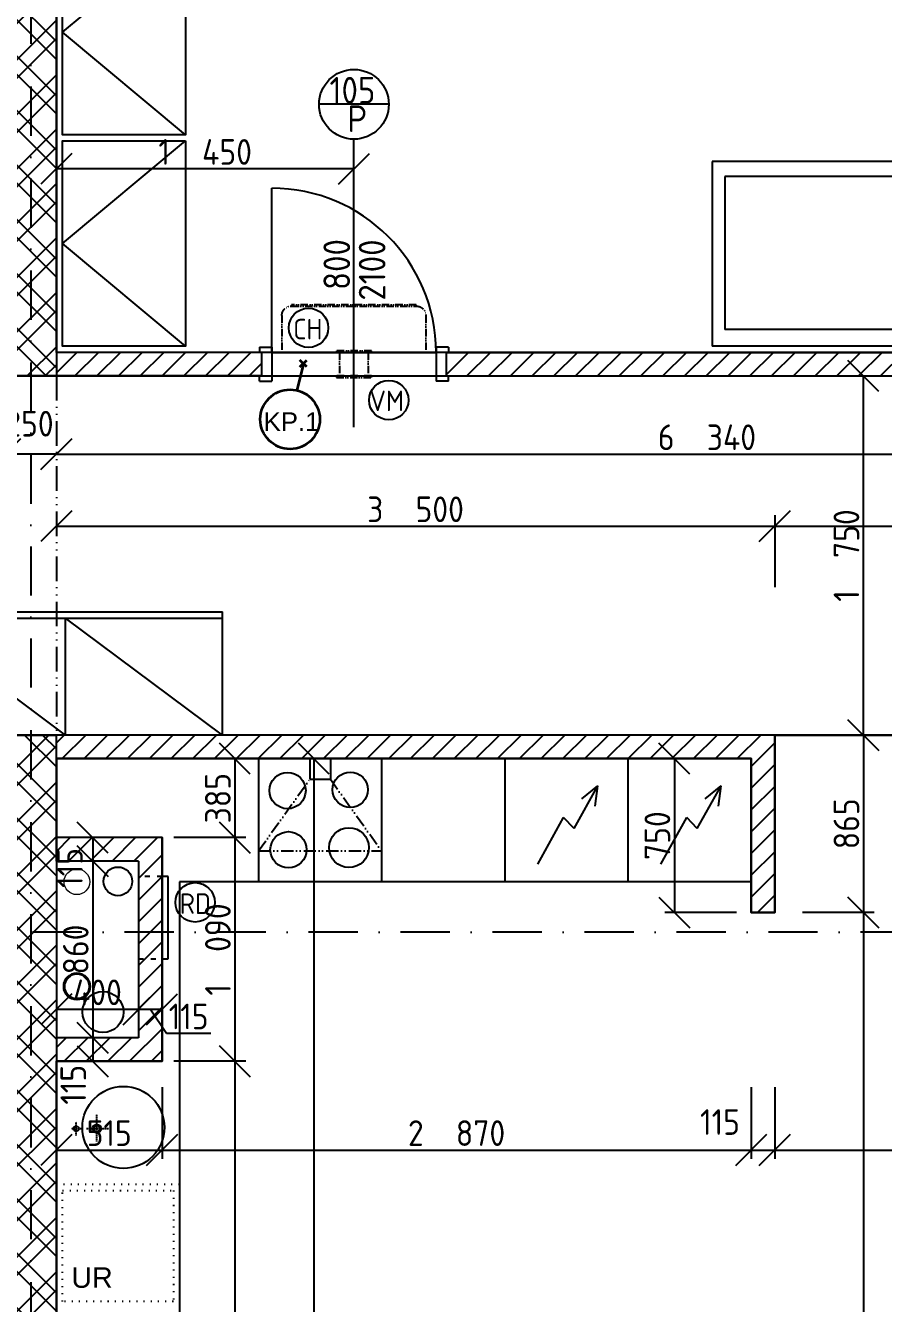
# Model space of a CAD drawing. Extents: x 4511820 to 5180432, y -1526536 to -944957.
# Drawn here: x 5007551 to 5011731, y -1077388 to -1071161 of the extents above; entities that cross this region are included whole.
import ezdxf

# ---------------------------------------------------------------- set-up
doc = ezdxf.new("R2010")
doc.units = 0
doc.header["$MEASUREMENT"] = 0
for name, pattern in [('ACAD_ISO03W100', [30, 12, -18]), ('ACAD_ISO07W100', [3.5, 0.5, -3]), ('ACAD_ISO12W100', [22, 12, -3, 0.5, -3, 0.5, -3]), ('BODKOCIARKOVANA_3', [5.6, 3, -1.3, 0, -1.3]), ('DASHED', [0.75, 0.5, -0.25])]:
    doc.linetypes.add(name, pattern=pattern)
doc.layers.get('0').update_dxf_attribs({"linetype": 'CONTINUOUS'})
doc.layers.get('Defpoints').update_dxf_attribs({"color": 61, "linetype": 'CONTINUOUS'})
for name, color, linetype in [('DVERE', 45, 'CONTINUOUS'), ('KÓTY', 4, 'CONTINUOUS'), ('MÚRY', 1, 'CONTINUOUS'), ('osi', 253, 'CONTINUOUS'), ('Plochy', 41, 'CONTINUOUS'), ('TENKÁ', 7, 'CONTINUOUS'), ('tzb', 153, 'CONTINUOUS'), ('ZARIADENIE', 47, 'CONTINUOUS'), ('ZARIADENIE1', 145, 'CONTINUOUS'), ('ZZ-chladenie', 133, 'CONTINUOUS'), ('zz-vetr', 52, 'CONTINUOUS'), ('ŠRAFY', 82, 'CONTINUOUS')]:
    doc.layers.add(name, color=color, linetype=linetype)
for name, color, linetype, lineweight in [('preklady', 74, 'CONTINUOUS', 35), ('zz-kanal-daždová', 136, 'CONTINUOUS', 40), ('zz-kanal-splaskova', 37, 'CONTINUOUS', 18)]:
    doc.layers.add(name, color=color, linetype=linetype, lineweight=lineweight)
doc.styles.add('ARIAL', font='arial.ttf')
doc.styles.add('STYLE1', font='isocp.shx')
doc.dimstyles.new('STANDARD-50', dxfattribs={"dimtxt": 125, "dimasz": 150, "dimexe": 10, "dimexo": 200, "dimgap": 20, "dimtad": 1, "dimdsep": 46, "dimlunit": 6, "dimtxsty": 'STYLE1', "dimblk1": 'OBLIQUE', "dimblk2": 'OBLIQUE', "dimsah": 1, "dimcen": 2.5, "dimse1": 1, "dimse2": 1, "dimadec": 0, "dimazin": 0, "dimtfac": 1, "dimtmove": 1, "dimatfit": 3, "dimldrblk": 'OBLIQUE', "dimfxl": 1, "dimtolj": 1, "dimtzin": 0, "dimarcsym": 0})
pattern_1 = [(45, (462343.18, 70767), (-132.5825215, 132.5825215), []), (45, (462431.57, 70767), (-132.5825215, 132.5825215), [])]
pattern_2 = [(45, (515270.5, 400718.02), (-53.0330086, 53.0330086), [])]
pattern_3 = [(135, (515810.9, 44482.1), (-132.5825215, -132.5825215), []), (135, (515810.9, 44570.48), (-132.5825215, -132.5825215), [])]

# ---------------------------------------------------------------- blocks, each defined once
blk = doc.blocks.new('SKRINA')
at = {"layer": 'ZARIADENIE'}
for p, q in [((4449069, -1324645.2), (4448469, -1324145.2)), ((4448469, -1325145.2), (4449069, -1324645.2))]:
    blk.add_line(p, q, dxfattribs=at)
blk.add_lwpolyline([(4448469, -1324145.2), (4448469, -1325145.2), (4449069, -1325145.2), (4449069, -1324145.2)], close=True, dxfattribs=at)
blk = doc.blocks.new('JEDNOPOSTEL')
at = {"layer": 'ZARIADENIE', "ltscale": 0.25}
for p, q in [((4449069, -1322230.2), (4447069, -1322230.2)), ((4447069, -1323130.2), (4447069, -1322230.2)), ((4449069, -1322230.2), (4449069, -1323130.2)), ((4449069, -1323130.2), (4447069, -1323130.2)), ((4448913, -1323349.6), (4448929.1, -1323317.4))]:
    blk.add_line(p, q, dxfattribs=at)
at = {"layer": 'ZARIADENIE', "color": 76, "ltscale": 0.25}
for p, q in [((4448390.6, -1322311.3), (4447130.6, -1322311.3)), ((4447130.6, -1323056.9), (4447130.6, -1322311.3)), ((4448540.6, -1322461.3), (4448390.6, -1322311.3)), ((4448390.6, -1322461.3), (4448390.6, -1322311.3)), ((4448992.6, -1322311.3), (4448623.3, -1322311.3)), ((4448623.3, -1323056.9), (4448623.3, -1322311.3)), ((4448992.6, -1323056.9), (4448992.6, -1322311.3)), ((4448540.6, -1322461.3), (4448390.6, -1322461.3)), ((4448540.6, -1323056.9), (4448540.6, -1322461.3)), ((4448540.6, -1323056.9), (4447130.6, -1323056.9)), ((4448992.6, -1323056.9), (4448623.3, -1323056.9))]:
    blk.add_line(p, q, dxfattribs=at)
at = {"layer": 'ZARIADENIE'}
blk.add_lwpolyline([(4448669, -1323160.2), (4448669, -1323560.2), (4449069, -1323560.2), (4449069, -1323160.2)], close=True, dxfattribs=at)
at = {"layer": 'ZARIADENIE', "ltscale": 0.25}
for centre, radius in [((4448929.1, -1323317.4), 69.7), ((4448913, -1323349.6), 51.9)]:
    blk.add_circle(centre, radius, dxfattribs=at)
blk = doc.blocks.new('_OBLIQUE')
at = {"color": 0, "linetype": 'ByBlock'}
blk.add_line((-0.5, -0.5), (0.5, 0.5), dxfattribs=at)
blk = doc.blocks.new('*D20644')
at = {"layer": 'Defpoints', "color": 0}
for p in [(5007701, -1071714.5), (5009151, -1071714.5), (5007701, -1071859)]:
    blk.add_point(p, dxfattribs=at)
at = {"layer": 'KÓTY', "color": 0, "lineweight": -2}
blk.add_line((5009151, -1071859), (5007701, -1071859), dxfattribs=at)
at = {"layer": 'KÓTY', "color": 0, "linetype": 'ByBlock', "lineweight": -2, "xscale": 150, "yscale": 150, "zscale": 150, "rotation": 180}
blk.add_blockref('_OBLIQUE', (5007701, -1071859), dxfattribs=at)
at = {"layer": 'KÓTY', "color": 0, "linetype": 'ByBlock', "lineweight": -2, "xscale": 150, "yscale": 150, "zscale": 150}
blk.add_blockref('_OBLIQUE', (5009151, -1071859), dxfattribs=at)
at = {"layer": 'KÓTY', "color": 0, "insert": (5008426, -1071776.5), "char_height": 125, "attachment_point": 5, "style": 'STYLE1'}
blk.add_mtext('\\A1;1ﾠ450', dxfattribs=at)
blk = doc.blocks.new('*D20680')
at = {"layer": 'Defpoints', "color": 0}
for p in [(5011201, -1073600.5), (5007701, -1074969.2), (5011201, -1074969.2)]:
    blk.add_point(p, dxfattribs=at)
at = {"layer": 'KÓTY', "color": 0, "lineweight": -2}
blk.add_line((5007701, -1073600.5), (5011201, -1073600.5), dxfattribs=at)
at = {"layer": 'KÓTY', "color": 0, "linetype": 'ByBlock', "lineweight": -2, "xscale": 150, "yscale": 150, "zscale": 150, "rotation": 180}
blk.add_blockref('_OBLIQUE', (5007701, -1073600.5), dxfattribs=at)
at = {"layer": 'KÓTY', "color": 0, "linetype": 'ByBlock', "lineweight": -2, "xscale": 150, "yscale": 150, "zscale": 150}
blk.add_blockref('_OBLIQUE', (5011201, -1073600.5), dxfattribs=at)
at = {"layer": 'KÓTY', "color": 0, "insert": (5009451, -1073518), "char_height": 125, "attachment_point": 5, "style": 'STYLE1'}
blk.add_mtext('\\A1;3ﾠ500', dxfattribs=at)
blk = doc.blocks.new('*D20681')
at = {"layer": 'Defpoints', "color": 0}
for p in [(5007701, -1073249.5), (5014041, -1073249.5), (5014041, -1073249.5)]:
    blk.add_point(p, dxfattribs=at)
at = {"layer": 'KÓTY', "color": 0, "lineweight": -2}
blk.add_line((5007701, -1073249.5), (5014041, -1073249.5), dxfattribs=at)
at = {"layer": 'KÓTY', "color": 0, "linetype": 'ByBlock', "lineweight": -2, "xscale": 150, "yscale": 150, "zscale": 150, "rotation": 180}
blk.add_blockref('_OBLIQUE', (5007701, -1073249.5), dxfattribs=at)
at = {"layer": 'KÓTY', "color": 0, "linetype": 'ByBlock', "lineweight": -2, "xscale": 150, "yscale": 150, "zscale": 150}
blk.add_blockref('_OBLIQUE', (5014041, -1073249.5), dxfattribs=at)
at = {"layer": 'KÓTY', "color": 0, "insert": (5010871, -1073167), "char_height": 125, "attachment_point": 5, "style": 'STYLE1'}
blk.add_mtext('\\A1;6ﾠ340', dxfattribs=at)
blk = doc.blocks.new('*D20682')
at = {"layer": 'Defpoints', "color": 0}
for p in [(5014041, -1073600.5), (5011201, -1074618.2), (5014041, -1074618.2)]:
    blk.add_point(p, dxfattribs=at)
at = {"layer": 'KÓTY', "color": 0, "lineweight": -2}
blk.add_line((5011201, -1073600.5), (5014041, -1073600.5), dxfattribs=at)
at = {"layer": 'KÓTY', "color": 0, "linetype": 'ByBlock', "lineweight": -2, "xscale": 150, "yscale": 150, "zscale": 150, "rotation": 180}
blk.add_blockref('_OBLIQUE', (5011201, -1073600.5), dxfattribs=at)
at = {"layer": 'KÓTY', "color": 0, "linetype": 'ByBlock', "lineweight": -2, "xscale": 150, "yscale": 150, "zscale": 150}
blk.add_blockref('_OBLIQUE', (5014041, -1073600.5), dxfattribs=at)
at = {"layer": 'KÓTY', "color": 0, "insert": (5012621, -1073518), "char_height": 125, "attachment_point": 5, "style": 'STYLE1'}
blk.add_mtext('\\A1;2ﾠ840', dxfattribs=at)
blk = doc.blocks.new('*D20683')
at = {"layer": 'Defpoints', "color": 0}
for p in [(5011201, -1074618.2), (5011201, -1075483.2), (5011633, -1075483.2)]:
    blk.add_point(p, dxfattribs=at)
at = {"layer": 'KÓTY', "color": 0, "lineweight": -2}
blk.add_line((5011633, -1074618.2), (5011633, -1075483.2), dxfattribs=at)
at = {"layer": 'KÓTY', "color": 0, "linetype": 'ByBlock', "lineweight": -2, "xscale": 150, "yscale": 150, "zscale": 150}
for p, rotation in [((5011633, -1074618.2), 90), ((5011633, -1075483.2), 270)]:
    blk.add_blockref('_OBLIQUE', p, dxfattribs=dict(at, rotation=rotation))
at = {"layer": 'KÓTY', "color": 0, "insert": (5011550.5, -1075050.7), "char_height": 125, "attachment_point": 5, "rotation": 90, "style": 'STYLE1'}
blk.add_mtext('\\A1;865', dxfattribs=at)
blk = doc.blocks.new('*D20684')
at = {"layer": 'Defpoints', "color": 0}
for p in [(5011201, -1075483.2), (5011201, -1080728.2), (5011633, -1080728.2)]:
    blk.add_point(p, dxfattribs=at)
at = {"layer": 'KÓTY', "color": 0, "lineweight": -2}
blk.add_line((5011633, -1075483.2), (5011633, -1080728.2), dxfattribs=at)
at = {"layer": 'KÓTY', "color": 0, "linetype": 'ByBlock', "lineweight": -2, "xscale": 150, "yscale": 150, "zscale": 150}
for p, rotation in [((5011633, -1075483.2), 90), ((5011633, -1080728.2), 270)]:
    blk.add_blockref('_OBLIQUE', p, dxfattribs=dict(at, rotation=rotation))
at = {"layer": 'KÓTY', "color": 0, "insert": (5011550.5, -1078105.7), "char_height": 125, "attachment_point": 5, "rotation": 90, "style": 'STYLE1'}
blk.add_mtext('\\A1;5ﾠ245', dxfattribs=at)
blk = doc.blocks.new('*D20685')
at = {"layer": 'Defpoints', "color": 0}
for p in [(5011201, -1072868.2), (5011633, -1072868.2), (5011201, -1074618.2)]:
    blk.add_point(p, dxfattribs=at)
at = {"layer": 'KÓTY', "color": 0, "lineweight": -2}
blk.add_line((5011633, -1074618.2), (5011633, -1072868.2), dxfattribs=at)
at = {"layer": 'KÓTY', "color": 0, "linetype": 'ByBlock', "lineweight": -2, "xscale": 150, "yscale": 150, "zscale": 150}
for p, rotation in [((5011633, -1072868.2), 90), ((5011633, -1074618.2), 270)]:
    blk.add_blockref('_OBLIQUE', p, dxfattribs=dict(at, rotation=rotation))
at = {"layer": 'KÓTY', "color": 0, "insert": (5011550.5, -1073743.2), "char_height": 125, "attachment_point": 5, "rotation": 90, "style": 'STYLE1'}
blk.add_mtext('\\A1;1ﾠ750', dxfattribs=at)
blk = doc.blocks.new('*D20686')
at = {"layer": 'Defpoints', "color": 0}
for p in [(5007701, -1076208.2), (5008216, -1076208.2), (5008216, -1076640.5)]:
    blk.add_point(p, dxfattribs=at)
at = {"layer": 'KÓTY', "color": 0, "lineweight": -2}
blk.add_line((5007701, -1076640.5), (5008216, -1076640.5), dxfattribs=at)
at = {"layer": 'KÓTY', "color": 0, "linetype": 'ByBlock', "lineweight": -2, "xscale": 150, "yscale": 150, "zscale": 150, "rotation": 180}
blk.add_blockref('_OBLIQUE', (5007701, -1076640.5), dxfattribs=at)
at = {"layer": 'KÓTY', "color": 0, "linetype": 'ByBlock', "lineweight": -2, "xscale": 150, "yscale": 150, "zscale": 150}
blk.add_blockref('_OBLIQUE', (5008216, -1076640.5), dxfattribs=at)
at = {"layer": 'KÓTY', "color": 0, "insert": (5007958.5, -1076558), "char_height": 125, "attachment_point": 5, "style": 'STYLE1'}
blk.add_mtext('\\A1;515', dxfattribs=at)
blk = doc.blocks.new('*D20687')
at = {"layer": 'Defpoints', "color": 0}
for p in [(5011086, -1075483.2), (5008216, -1076208.2), (5011086, -1076640.5)]:
    blk.add_point(p, dxfattribs=at)
at = {"layer": 'KÓTY', "color": 0, "lineweight": -2}
blk.add_line((5008216, -1076640.5), (5011086, -1076640.5), dxfattribs=at)
at = {"layer": 'KÓTY', "color": 0, "linetype": 'ByBlock', "lineweight": -2, "xscale": 150, "yscale": 150, "zscale": 150, "rotation": 180}
blk.add_blockref('_OBLIQUE', (5008216, -1076640.5), dxfattribs=at)
at = {"layer": 'KÓTY', "color": 0, "linetype": 'ByBlock', "lineweight": -2, "xscale": 150, "yscale": 150, "zscale": 150}
blk.add_blockref('_OBLIQUE', (5011086, -1076640.5), dxfattribs=at)
at = {"layer": 'KÓTY', "color": 0, "insert": (5009651, -1076558), "char_height": 125, "attachment_point": 5, "style": 'STYLE1'}
blk.add_mtext('\\A1;2ﾠ870', dxfattribs=at)
blk = doc.blocks.new('*D20688')
at = {"layer": 'Defpoints', "color": 0}
for p in [(5011086, -1075483.2), (5011201, -1075483.2), (5011201, -1076640.5)]:
    blk.add_point(p, dxfattribs=at)
at = {"layer": 'KÓTY', "color": 0, "lineweight": -2}
blk.add_line((5011086, -1076640.5), (5011201, -1076640.5), dxfattribs=at)
at = {"layer": 'KÓTY', "color": 0, "linetype": 'ByBlock', "lineweight": -2, "xscale": 150, "yscale": 150, "zscale": 150, "rotation": 180}
blk.add_blockref('_OBLIQUE', (5011086, -1076640.5), dxfattribs=at)
at = {"layer": 'KÓTY', "color": 0, "linetype": 'ByBlock', "lineweight": -2, "xscale": 150, "yscale": 150, "zscale": 150}
blk.add_blockref('_OBLIQUE', (5011201, -1076640.5), dxfattribs=at)
at = {"layer": 'KÓTY', "color": 0, "insert": (5010934.5, -1076504), "char_height": 125, "attachment_point": 5, "style": 'STYLE1'}
blk.add_mtext('\\A1;115', dxfattribs=at)
blk = doc.blocks.new('*D20689')
at = {"layer": 'Defpoints', "color": 0}
for p in [(5011201, -1075483.2), (5014041, -1075483.2), (5014041, -1076640.5)]:
    blk.add_point(p, dxfattribs=at)
at = {"layer": 'KÓTY', "color": 0, "lineweight": -2}
blk.add_line((5011201, -1076640.5), (5014041, -1076640.5), dxfattribs=at)
at = {"layer": 'KÓTY', "color": 0, "linetype": 'ByBlock', "lineweight": -2, "xscale": 150, "yscale": 150, "zscale": 150, "rotation": 180}
blk.add_blockref('_OBLIQUE', (5011201, -1076640.5), dxfattribs=at)
at = {"layer": 'KÓTY', "color": 0, "linetype": 'ByBlock', "lineweight": -2, "xscale": 150, "yscale": 150, "zscale": 150}
blk.add_blockref('_OBLIQUE', (5014041, -1076640.5), dxfattribs=at)
at = {"layer": 'KÓTY', "color": 0, "insert": (5012621, -1076558), "char_height": 125, "attachment_point": 5, "style": 'STYLE1'}
blk.add_mtext('\\A1;2ﾠ840', dxfattribs=at)
blk = doc.blocks.new('*D20690')
at = {"layer": 'Defpoints', "color": 0}
for p in [(5007701, -1075233.2), (5007701, -1076093.2), (5007878, -1076093.2)]:
    blk.add_point(p, dxfattribs=at)
at = {"layer": 'KÓTY', "color": 0, "lineweight": -2}
blk.add_line((5007878, -1075233.2), (5007878, -1076093.2), dxfattribs=at)
at = {"layer": 'KÓTY', "color": 0, "linetype": 'ByBlock', "lineweight": -2, "xscale": 150, "yscale": 150, "zscale": 150}
for p, rotation in [((5007878, -1075233.2), 90), ((5007878, -1076093.2), 270)]:
    blk.add_blockref('_OBLIQUE', p, dxfattribs=dict(at, rotation=rotation))
at = {"layer": 'KÓTY', "color": 0, "insert": (5007795.5, -1075663.2), "char_height": 125, "attachment_point": 5, "rotation": 90, "style": 'STYLE1'}
blk.add_mtext('\\A1;860', dxfattribs=at)
blk = doc.blocks.new('*D20691')
at = {"layer": 'Defpoints', "color": 0}
for p in [(5007701, -1075118.2), (5007701, -1075233.2), (5007878, -1075233.2)]:
    blk.add_point(p, dxfattribs=at)
at = {"layer": 'KÓTY', "color": 0, "lineweight": -2}
blk.add_line((5007878, -1075118.2), (5007878, -1075233.2), dxfattribs=at)
at = {"layer": 'KÓTY', "color": 0, "linetype": 'ByBlock', "lineweight": -2, "xscale": 150, "yscale": 150, "zscale": 150}
for p, rotation in [((5007878, -1075118.2), 90), ((5007878, -1075233.2), 270)]:
    blk.add_blockref('_OBLIQUE', p, dxfattribs=dict(at, rotation=rotation))
at = {"layer": 'KÓTY', "color": 0, "insert": (5007767, -1075265.5), "char_height": 125, "attachment_point": 5, "rotation": 90, "style": 'STYLE1'}
blk.add_mtext('\\A1;115', dxfattribs=at)
blk = doc.blocks.new('*D20692')
at = {"layer": 'Defpoints', "color": 0}
for p in [(5008393.5, -1074733.2), (5008393.5, -1075118.2), (5008570.5, -1075118.2)]:
    blk.add_point(p, dxfattribs=at)
at = {"layer": 'KÓTY', "color": 0, "lineweight": -2}
blk.add_line((5008570.5, -1074733.2), (5008570.5, -1075118.2), dxfattribs=at)
at = {"layer": 'KÓTY', "color": 0, "linetype": 'ByBlock', "lineweight": -2, "xscale": 150, "yscale": 150, "zscale": 150}
for p, rotation in [((5008570.5, -1074733.2), 90), ((5008570.5, -1075118.2), 270)]:
    blk.add_blockref('_OBLIQUE', p, dxfattribs=dict(at, rotation=rotation))
at = {"layer": 'KÓTY', "color": 0, "insert": (5008488, -1074925.7), "char_height": 125, "attachment_point": 5, "rotation": 90, "style": 'STYLE1'}
blk.add_mtext('\\A1;385', dxfattribs=at)
blk = doc.blocks.new('*D20693')
at = {"layer": 'Defpoints', "color": 0}
for p in [(5007878, -1076093.2), (5007878, -1076208.2), (5007878, -1076208.2)]:
    blk.add_point(p, dxfattribs=at)
at = {"layer": 'KÓTY', "color": 0, "lineweight": -2}
blk.add_line((5007878, -1076093.2), (5007878, -1076208.2), dxfattribs=at)
at = {"layer": 'KÓTY', "color": 0, "linetype": 'ByBlock', "lineweight": -2, "xscale": 150, "yscale": 150, "zscale": 150}
for p, rotation in [((5007878, -1076093.2), 90), ((5007878, -1076208.2), 270)]:
    blk.add_blockref('_OBLIQUE', p, dxfattribs=dict(at, rotation=rotation))
at = {"layer": 'KÓTY', "color": 0, "insert": (5007783.5, -1076322.5), "char_height": 125, "attachment_point": 5, "rotation": 90, "style": 'STYLE1'}
blk.add_mtext('\\A1;115', dxfattribs=at)
blk = doc.blocks.new('*D20694')
at = {"layer": 'Defpoints', "color": 0}
for p in [(5011086, -1074733.2), (5010712, -1075483.2), (5011086, -1075483.2)]:
    blk.add_point(p, dxfattribs=at)
at = {"layer": 'KÓTY', "color": 0, "lineweight": -2}
blk.add_line((5010712, -1074733.2), (5010712, -1075483.2), dxfattribs=at)
at = {"layer": 'KÓTY', "color": 0, "linetype": 'ByBlock', "lineweight": -2, "xscale": 150, "yscale": 150, "zscale": 150}
for p, rotation in [((5010712, -1074733.2), 90), ((5010712, -1075483.2), 270)]:
    blk.add_blockref('_OBLIQUE', p, dxfattribs=dict(at, rotation=rotation))
at = {"layer": 'KÓTY', "color": 0, "insert": (5010629.5, -1075108.2), "char_height": 125, "attachment_point": 5, "rotation": 90, "style": 'STYLE1'}
blk.add_mtext('\\A1;750', dxfattribs=at)
blk = doc.blocks.new('*D20696')
at = {"layer": 'Defpoints', "color": 0}
for p in [(5008216, -1075118.2), (5008216, -1076208.2), (5008570.5, -1076208.2)]:
    blk.add_point(p, dxfattribs=at)
at = {"layer": 'KÓTY', "color": 0, "lineweight": -2}
blk.add_line((5008570.5, -1075118.2), (5008570.5, -1076208.2), dxfattribs=at)
at = {"layer": 'KÓTY', "color": 0, "linetype": 'ByBlock', "lineweight": -2, "xscale": 150, "yscale": 150, "zscale": 150}
for p, rotation in [((5008570.5, -1075118.2), 90), ((5008570.5, -1076208.2), 270)]:
    blk.add_blockref('_OBLIQUE', p, dxfattribs=dict(at, rotation=rotation))
at = {"layer": 'KÓTY', "color": 0, "insert": (5008488, -1075663.2), "char_height": 125, "attachment_point": 5, "rotation": 90, "style": 'STYLE1'}
blk.add_mtext('\\A1;1ﾠ090', dxfattribs=at)
blk = doc.blocks.new('*D20697')
at = {"layer": 'Defpoints', "color": 0}
for p in [(5008686, -1074733.2), (5008686, -1080728.2), (5008956, -1080728.2)]:
    blk.add_point(p, dxfattribs=at)
at = {"layer": 'KÓTY', "color": 0, "lineweight": -2}
blk.add_line((5008956, -1074733.2), (5008956, -1080728.2), dxfattribs=at)
at = {"layer": 'KÓTY', "color": 0, "linetype": 'ByBlock', "lineweight": -2, "xscale": 150, "yscale": 150, "zscale": 150}
for p, rotation in [((5008956, -1074733.2), 90), ((5008956, -1080728.2), 270)]:
    blk.add_blockref('_OBLIQUE', p, dxfattribs=dict(at, rotation=rotation))
at = {"layer": 'KÓTY', "color": 0, "insert": (5008873.5, -1077730.7), "char_height": 125, "attachment_point": 5, "rotation": 90, "style": 'STYLE1'}
blk.add_mtext('\\A1;5ﾠ995', dxfattribs=at)
blk = doc.blocks.new('*D20698')
at = {"layer": 'Defpoints', "color": 0}
for p in [(5008216, -1076208.2), (5008216, -1080728.2), (5008570.5, -1080728.2)]:
    blk.add_point(p, dxfattribs=at)
at = {"layer": 'KÓTY', "color": 0, "lineweight": -2}
blk.add_line((5008570.5, -1076208.2), (5008570.5, -1080728.2), dxfattribs=at)
at = {"layer": 'KÓTY', "color": 0, "linetype": 'ByBlock', "lineweight": -2, "xscale": 150, "yscale": 150, "zscale": 150}
for p, rotation in [((5008570.5, -1076208.2), 90), ((5008570.5, -1080728.2), 270)]:
    blk.add_blockref('_OBLIQUE', p, dxfattribs=dict(at, rotation=rotation))
at = {"layer": 'KÓTY', "color": 0, "insert": (5008488, -1078468.2), "char_height": 125, "attachment_point": 5, "rotation": 90, "style": 'STYLE1'}
blk.add_mtext('\\A1;4ﾠ520', dxfattribs=at)
blk = doc.blocks.new('*D20700')
at = {"layer": 'Defpoints', "color": 0}
for p in [(5008101, -1075954.5), (5007701, -1076093.2), (5008101, -1076093.2)]:
    blk.add_point(p, dxfattribs=at)
at = {"layer": 'KÓTY', "color": 0, "lineweight": -2}
blk.add_line((5007701, -1075954.5), (5008101, -1075954.5), dxfattribs=at)
at = {"layer": 'KÓTY', "color": 0, "linetype": 'ByBlock', "lineweight": -2, "xscale": 150, "yscale": 150, "zscale": 150, "rotation": 180}
blk.add_blockref('_OBLIQUE', (5007701, -1075954.5), dxfattribs=at)
at = {"layer": 'KÓTY', "color": 0, "linetype": 'ByBlock', "lineweight": -2, "xscale": 150, "yscale": 150, "zscale": 150}
blk.add_blockref('_OBLIQUE', (5008101, -1075954.5), dxfattribs=at)
at = {"layer": 'KÓTY', "color": 0, "insert": (5007901, -1075872), "char_height": 125, "attachment_point": 5, "style": 'STYLE1'}
blk.add_mtext('\\A1;400', dxfattribs=at)
blk = doc.blocks.new('*D20701')
at = {"layer": 'Defpoints', "color": 0}
for p in [(5008216, -1075954.5), (5008101, -1076093.2), (5008216, -1076093.2)]:
    blk.add_point(p, dxfattribs=at)
at = {"layer": 'KÓTY', "color": 0, "lineweight": -2}
for p, q in [((5008101, -1075954.5), (5008216, -1075954.5)), ((5008238, -1076072), (5008158.5, -1075954.5)), ((5008453, -1076072), (5008238, -1076072))]:
    blk.add_line(p, q, dxfattribs=at)
at = {"layer": 'KÓTY', "color": 0, "linetype": 'ByBlock', "lineweight": -2, "xscale": 150, "yscale": 150, "zscale": 150, "rotation": 180}
blk.add_blockref('_OBLIQUE', (5008101, -1075954.5), dxfattribs=at)
at = {"layer": 'KÓTY', "color": 0, "linetype": 'ByBlock', "lineweight": -2, "xscale": 150, "yscale": 150, "zscale": 150}
blk.add_blockref('_OBLIQUE', (5008216, -1075954.5), dxfattribs=at)
at = {"layer": 'KÓTY', "color": 0, "insert": (5008345.5, -1075989.5), "char_height": 125, "attachment_point": 5, "style": 'STYLE1'}
blk.add_mtext('\\A1;115', dxfattribs=at)
blk = doc.blocks.new('*D20713')
at = {"layer": 'Defpoints', "color": 0}
for p in [(5007451, -1073249.5), (5007451, -1073249.5), (5007701, -1073249.5)]:
    blk.add_point(p, dxfattribs=at)
at = {"layer": 'KÓTY', "color": 0, "lineweight": -2}
blk.add_line((5007701, -1073249.5), (5007451, -1073249.5), dxfattribs=at)
at = {"layer": 'KÓTY', "color": 0, "linetype": 'ByBlock', "lineweight": -2, "xscale": 150, "yscale": 150, "zscale": 150, "rotation": 180}
blk.add_blockref('_OBLIQUE', (5007451, -1073249.5), dxfattribs=at)
at = {"layer": 'KÓTY', "color": 0, "linetype": 'ByBlock', "lineweight": -2, "xscale": 150, "yscale": 150, "zscale": 150}
blk.add_blockref('_OBLIQUE', (5007701, -1073249.5), dxfattribs=at)
at = {"layer": 'KÓTY', "color": 0, "insert": (5007570, -1073101), "char_height": 125, "attachment_point": 5, "style": 'STYLE1'}
blk.add_mtext('\\A1;250', dxfattribs=at)
blk = doc.blocks.new('chlad2')
at = {"layer": 'ZZ-chladenie', "linetype": 'ACAD_ISO12W100', "ltscale": 3}
for p, q in [((5102412.5, -1105747.3), (5102592.5, -1105747.3)), ((5102412.5, -1106448.4), (5102592.5, -1106448.4))]:
    blk.add_line(p, q, dxfattribs=at)
blk.add_lwpolyline([(5102367.5, -1106402), (5102360.8, -1106402), (5102360.8, -1105794.8), (5102367.5, -1105794.8)], close=True, dxfattribs=at)
for centre, start, end in [((5102412.5, -1105792.3), 90, 180), ((5102412.5, -1106403.4), 180, 270)]:
    blk.add_arc(centre, 45, start, end, dxfattribs=at)

msp = doc.modelspace()

# ---------------------------------------------------------------- hatches: boundary and pattern name
at = {"layer": 'ŠRAFY'}
h = msp.add_hatch(dxfattribs=at)
h.set_pattern_fill('ANSI32', color=256, scale=500)
h.set_pattern_definition(pattern_1)
h.paths.add_polyline_path([(5007451, -1072868.172), (5007701, -1072868.172), (5007701, -1072753.172), (5007701, -1069118.172), (5007451, -1069118.172), (5007451, -1072868.172)])
h.paths.add_polyline_path([(5007439.701, -1070188.5), (5007727.299, -1070188.5), (5007727.299, -1070438.5), (5007439.701, -1070438.5)], flags=9)
h.paths.add_polyline_path([(5007444.25, -1069980.5), (5007644.348, -1069980.5), (5007644.348, -1070230.5), (5007444.25, -1070230.5)], flags=9)
h.paths.add_polyline_path([(5007138.201, -1070196), (5007425.799, -1070196), (5007425.799, -1070446), (5007138.201, -1070446)], flags=9)
h = msp.add_hatch(dxfattribs=at)
h.set_pattern_fill('ANSI32', color=256, scale=500, angle=90)
h.set_pattern_definition(pattern_3)
h.paths.add_polyline_path([(5007451, -1072868.172), (5007701, -1072868.172), (5007701, -1072753.172), (5007701, -1069118.172), (5007451, -1069118.172), (5007451, -1072868.172)])
h.paths.add_polyline_path([(5007439.701, -1070188.5), (5007727.299, -1070188.5), (5007727.299, -1070438.5), (5007439.701, -1070438.5)], flags=9)
h.paths.add_polyline_path([(5007444.25, -1069980.5), (5007644.348, -1069980.5), (5007644.348, -1070230.5), (5007444.25, -1070230.5)], flags=9)
at = {"layer": 'ŠRAFY', "ltscale": 0.25}
h = msp.add_hatch(dxfattribs=at)
h.set_pattern_fill('ANSI31', color=256, scale=600, style=0)
h.set_pattern_definition(pattern_2)
h.paths.add_polyline_path([(5008691, -1072868.172), (5008701, -1072868.172), (5008701, -1072753.172), (5008691, -1072753.172), (5007701, -1072753.172), (5007701, -1072868.172)])
h = msp.add_hatch(dxfattribs=at)
h.set_pattern_fill('ANSI31', color=256, scale=600, style=0)
h.set_pattern_definition(pattern_2)
h.paths.add_polyline_path([(5014041, -1072753.172), (5009611, -1072753.172), (5009601, -1072753.172), (5009601, -1072868.172), (5009611, -1072868.172), (5014041, -1072868.172)])
at = {"layer": 'ŠRAFY'}
h = msp.add_hatch(dxfattribs=at)
h.set_pattern_fill('ANSI32', color=256, scale=500, angle=90)
h.set_pattern_definition(pattern_3)
h.paths.add_polyline_path([(5007701, -1076118.172), (5007701, -1076093.172), (5007701, -1074733.172), (5007701, -1074618.172), (5007451, -1074618.172), (5007451, -1080868.172), (5007701, -1080868.172), (5007701, -1076208.172)])
h.paths.add_polyline_path([(5007426.201, -1079857), (5007713.799, -1079857), (5007713.799, -1080107), (5007426.201, -1080107)], flags=9)
h.paths.add_polyline_path([(5007642, -1075384.25), (5007642, -1075146.75), (5007892, -1075146.75), (5007892, -1075384.25)], flags=9)
h = msp.add_hatch(dxfattribs=at)
h.set_pattern_fill('ANSI32', color=256, scale=500)
h.set_pattern_definition(pattern_1)
h.paths.add_polyline_path([(5007701, -1076118.172), (5007701, -1076093.172), (5007701, -1074733.172), (5007701, -1074618.172), (5007451, -1074618.172), (5007451, -1080868.172), (5007701, -1080868.172), (5007701, -1076208.172)])
h.paths.add_polyline_path([(5007426.201, -1079857), (5007713.799, -1079857), (5007713.799, -1080107), (5007426.201, -1080107)], flags=9)
at = {"layer": 'ŠRAFY', "ltscale": 0.25}
h = msp.add_hatch(dxfattribs=at)
h.set_pattern_fill('ANSI31', color=256, scale=600, style=0)
h.set_pattern_definition(pattern_2)
h.paths.add_polyline_path([(5007701, -1074733.172), (5008686, -1074733.172), (5008936, -1074733.172), (5009036, -1074733.172), (5009286, -1074733.172), (5009886, -1074733.172), (5010486, -1074733.172), (5011086, -1074733.172), (5011086, -1075333.172), (5011086, -1075483.172), (5011201, -1075483.172), (5011201, -1074618.172), (5007701, -1074618.172)])
h = msp.add_hatch(dxfattribs=at)
h.set_pattern_fill('ANSI31', color=256, scale=600, style=0)
h.set_pattern_definition(pattern_2)
h.paths.add_polyline_path([(5008216, -1076208.172), (5008216, -1075118.172), (5007701, -1075118.172), (5007701, -1075233.172), (5008101, -1075233.172), (5008101, -1076093.172), (5007701, -1076093.172), (5007701, -1076118.172), (5007701, -1076208.172)])

# ---------------------------------------------------------------- linework, layer by layer
at = {"layer": 'DVERE', "ltscale": 0.25}
for p, q in [((5009321, -1071544.516), (5008981, -1071544.516)), ((5009151, -1073117.172), (5009151, -1071714.516)), ((5008751, -1072753.172), (5008751, -1071953.172)), ((5008691, -1072728.172), (5008751, -1072728.172)), ((5008691, -1072728.172), (5008691, -1072753.172)), ((5008751, -1072728.172), (5008751, -1072893.172)), ((5008751, -1072753.172), (5009551, -1072753.172)), ((5009551, -1072728.172), (5009551, -1072893.172)), ((5009611, -1072728.172), (5009551, -1072728.172)), ((5009611, -1072728.172), (5009611, -1072753.172)), ((5008691, -1072893.172), (5008691, -1072868.172)), ((5008691, -1072893.172), (5008751, -1072893.172)), ((5008751, -1072868.172), (5009551, -1072868.172)), ((5009611, -1072893.172), (5009551, -1072893.172)), ((5009611, -1072893.172), (5009611, -1072868.172))]:
    msp.add_line(p, q, dxfattribs=at)
msp.add_circle((5009151, -1071544.516), 170, dxfattribs=at)
msp.add_arc((5008751, -1072753.172), 800, 0, 90, dxfattribs=at)
at = {"layer": 'KÓTY', "ltscale": 0.25}
for p, q in [((5011201, -1073547.097), (5011201, -1073897.097)), ((5008623.903, -1075118.172), (5008273.903, -1075118.172)), ((5011014.903, -1075483.172), (5010664.903, -1075483.172)), ((5011686.403, -1075483.172), (5011336.403, -1075483.172)), ((5008623.903, -1076208.172), (5008273.903, -1076208.172)), ((5008216, -1076334.097), (5008216, -1076684.097)), ((5011086, -1076334.097), (5011086, -1076684.097)), ((5011201, -1076334.097), (5011201, -1076684.097))]:
    msp.add_line(p, q, dxfattribs=at)
at = {"layer": 'MÚRY'}
for p, q in [((5007701, -1069118.172), (5007701, -1072753.172)), ((5008701, -1072753.172), (5007701, -1072753.172)), ((5009601, -1072753.172), (5014041, -1072753.172)), ((5008701, -1072868.172), (5004401, -1072868.172)), ((5009601, -1072868.172), (5014856, -1072868.172)), ((5007151, -1074618.172), (5007701, -1074618.172)), ((5011201, -1074618.172), (5007701, -1074618.172)), ((5011201, -1074618.172), (5011201, -1075483.172)), ((5011086, -1074733.172), (5007701, -1074733.172)), ((5011086, -1075483.172), (5011086, -1074733.172)), ((5011201, -1075483.172), (5011086, -1075483.172)), ((5007701, -1076208.172), (5007701, -1080868.172))]:
    msp.add_line(p, q, dxfattribs=at)
at = {"layer": 'MÚRY', "ltscale": 0.25}
for p, q in [((5008701, -1072753.172), (5008701, -1072868.172)), ((5009601, -1072753.172), (5009601, -1072868.172)), ((5007701, -1074733.172), (5007701, -1076118.172)), ((5008216, -1075118.172), (5007701, -1075118.172)), ((5008216, -1075118.172), (5008216, -1076208.172)), ((5007701, -1075233.172), (5007701, -1076118.172)), ((5008101, -1075233.172), (5007701, -1075233.172)), ((5008101, -1075233.172), (5008101, -1076093.172)), ((5008101, -1076093.172), (5007701, -1076093.172)), ((5008216, -1076208.172), (5007701, -1076208.172))]:
    msp.add_line(p, q, dxfattribs=at)
at = {"layer": 'osi', "linetype": 'BODKOCIARKOVANA_3', "ltscale": 80}
for p, q in [((5007576, -1047260.98), (5007576, -1084778.172)), ((5041881, -1075578.172), (4978211, -1075578.172))]:
    msp.add_line(p, q, dxfattribs=at)
at = {"layer": 'Plochy'}
for points in [[(5007701, -1069118.172), (5014041, -1069118.172), (5014041, -1071263.172), (5012926, -1071263.172), (5012926, -1072753.172), (5007701, -1072753.172)], [(5002811, -1074618.172), (5002811, -1072868.172), (5014041, -1072868.172), (5014041, -1074618.172)], [(5007701, -1080728.172), (5007701, -1076208.172), (5008216, -1076208.172), (5008216, -1075118.172), (5007701, -1075118.172), (5007701, -1074733.172), (5011086, -1074733.172), (5011086, -1075483.172), (5011201, -1075483.172), (5011201, -1074618.172), (5014041, -1074618.172), (5014039, -1080728.172)]]:
    msp.add_lwpolyline(points, close=True, dxfattribs=at)
at = {"layer": 'preklady'}
for p, q in [((5008904.382, -1072807.382), (5008873.264, -1072938.439)), ((5008887.765, -1072823.999), (5008920.999, -1072790.765)), ((5008921, -1072824), (5008887.766, -1072790.766))]:
    msp.add_line(p, q, dxfattribs=at)
at = {"layer": 'preklady', "ltscale": 0.25}
msp.add_circle((5008839.767, -1073079.517), 145, dxfattribs=at)
at = {"layer": 'TENKÁ'}
for p, q in [((5007701, -1072753.172), (5007701, -1072868.172)), ((5007701, -1074733.172), (5007701, -1074618.172)), ((5007701, -1075233.172), (5007701, -1075118.172)), ((5007701, -1076093.172), (5007701, -1076208.172))]:
    msp.add_line(p, q, dxfattribs=at)
at = {"layer": 'TENKÁ', "linetype": 'ACAD_ISO12W100', "ltscale": 10}
msp.add_line((5007701, -1072868.172), (5007701, -1074618.172), dxfattribs=at)
at = {"layer": 'TENKÁ', "linetype": 'ACAD_ISO07W100', "ltscale": 10}
msp.add_line((5011201, -1074618.172), (5014041, -1074618.172), dxfattribs=at)
at = {"layer": 'tzb', "linetype": 'ACAD_ISO03W100', "ltscale": 2}
for p, q in [((5008216, -1075308.172), (5008101, -1075308.172)), ((5008101, -1075708.172), (5008216, -1075708.172))]:
    msp.add_line(p, q, dxfattribs=at)
at = {"layer": 'tzb'}
for p, q in [((5008246, -1075308.172), (5008216, -1075308.172)), ((5008246, -1075708.172), (5008246, -1075308.172)), ((5008216, -1075708.172), (5008246, -1075708.172))]:
    msp.add_line(p, q, dxfattribs=at)
msp.add_circle((5008376.808, -1075433.409), 96, dxfattribs=at)
at = {"layer": 'ZARIADENIE', "ltscale": 0.25}
for p, q in [((5005451, -1074018.172), (5008511, -1074018.172)), ((5008511, -1074618.172), (5008511, -1074018.172)), ((5005451, -1074048.172), (5008511, -1074048.172)), ((5007746, -1074618.172), (5006981, -1074048.172)), ((5007746, -1074618.172), (5007746, -1074048.172)), ((5008511, -1074618.172), (5007746, -1074048.172))]:
    msp.add_line(p, q, dxfattribs=at)
at = {"layer": 'ZARIADENIE1', "color": 8, "ltscale": 0.25}
for p, q in [((5008686, -1074733.172), (5008686, -1075333.172)), ((5008686, -1074733.172), (5008686, -1075333.172)), ((5008936, -1074733.172), (5008936, -1074833.172)), ((5009036, -1074733.172), (5009036, -1074833.172)), ((5009286, -1074733.172), (5009286, -1075333.172)), ((5009286, -1074733.172), (5009286, -1075333.172)), ((5009886, -1074733.172), (5009886, -1075333.172)), ((5010486, -1074733.172), (5010486, -1075333.172)), ((5008936, -1074833.172), (5009036, -1074833.172)), ((5011086, -1075333.172), (5008301, -1075333.172)), ((5008301, -1075333.172), (5008301, -1078833.172))]:
    msp.add_line(p, q, dxfattribs=at)
at = {"layer": 'ZARIADENIE1', "color": 8, "linetype": 'ACAD_ISO12W100', "ltscale": 5}
for p, q in [((5008686, -1075183.172), (5008936, -1074833.172)), ((5009036, -1074833.172), (5009286, -1075183.172)), ((5008686, -1075183.172), (5009286, -1075183.172))]:
    msp.add_line(p, q, dxfattribs=at)
at = {"layer": 'ZARIADENIE1', "color": 8}
for p, q in [((5010223.908, -1075073.229), (5010339.624, -1074865.254)), ((5010262.075, -1074928.532), (5010339.624, -1074865.254)), ((5010326.74, -1074964.511), (5010339.624, -1074865.254)), ((5010823.908, -1075073.229), (5010939.624, -1074865.254)), ((5010862.075, -1074928.532), (5010939.624, -1074865.254)), ((5010926.74, -1074964.511), (5010939.624, -1074865.254)), ((5010046.148, -1075246.684), (5010172.075, -1075020.358)), ((5010223.908, -1075073.229), (5010172.075, -1075020.358)), ((5010646.148, -1075246.684), (5010772.075, -1075020.358)), ((5010823.908, -1075073.229), (5010772.075, -1075020.358))]:
    msp.add_line(p, q, dxfattribs=at)
at = {"layer": 'ZARIADENIE1', "color": 8, "linetype": 'DASHED'}
for p, q in [((5007797.346, -1076569.008), (5007797.346, -1076503.281)), ((5007897.769, -1076599.133), (5007897.769, -1076467.679)), ((5007772.699, -1076536.145), (5007824.732, -1076536.145)), ((5007847.104, -1076536.145), (5007956.649, -1076536.145))]:
    msp.add_line(p, q, dxfattribs=at)
at = {"layer": 'ZARIADENIE1', "color": 8, "linetype": 'ACAD_ISO07W100', "ltscale": 10}
msp.add_line((5008301, -1076808.172), (5007701, -1076808.172), dxfattribs=at)
msp.add_lwpolyline([(5007731, -1076838.172), (5008271, -1076838.172), (5008271, -1077378.172), (5007731, -1077378.172)], close=True, dxfattribs=at)
at = {"layer": 'ZARIADENIE1', "color": 8, "ltscale": 0.25}
for centre, radius in [((5008827.449, -1074888.937), 88.387), ((5009133.124, -1074884.729), 86.283), ((5009126.803, -1075166.726), 96.805), ((5008831.844, -1075177.248), 88.387), ((5008027.912, -1076530.296), 200)]:
    msp.add_circle(centre, radius, dxfattribs=at)
at = {"layer": 'ZARIADENIE1', "color": 8, "linetype": 'Continuous'}
for centre, radius in [((5007898.036, -1076536.418), 20.877), ((5007897.769, -1076536.145), 14.781)]:
    msp.add_circle(centre, radius, dxfattribs=at)
at = {"layer": 'ZARIADENIE1', "color": 8, "linetype": 'DASHED'}
msp.add_circle((5007797.346, -1076536.458), 12.931, dxfattribs=at)
at = {"layer": 'ZZ-chladenie'}
msp.add_circle((5008929.855, -1072633.731), 96, dxfattribs=at)
at = {"layer": 'zz-kanal-daždová'}
msp.add_circle((5007801, -1075843.172), 62.5, dxfattribs=at)
at = {"layer": 'zz-kanal-splaskova'}
msp.add_circle((5007801, -1075333.172), 62.5, dxfattribs=at)
at = {"layer": 'zz-vetr', "linetype": 'ACAD_ISO12W100', "lineweight": -2, "ltscale": 3}
for p, q in [((5009081, -1072753.172), (5009081, -1072868.172)), ((5009221, -1072753.172), (5009221, -1072868.172))]:
    msp.add_line(p, q, dxfattribs=at)
for points in [[(5009236, -1072753.172), (5009236, -1072746.172), (5009066, -1072746.172), (5009066, -1072753.172)], [(5009236, -1072875.172), (5009236, -1072868.172), (5009066, -1072868.172), (5009066, -1072875.172)]]:
    msp.add_lwpolyline(points, close=True, dxfattribs=at)
at = {"layer": 'zz-vetr'}
for centre, radius in [((5009320.366, -1072985.752), 96), ((5008001, -1075331.165), 70), ((5007928.051, -1075968.172), 100.021)]:
    msp.add_circle(centre, radius, dxfattribs=at)

# ---------------------------------------------------------------- block references
at = {"layer": 'ZARIADENIE', "color": 2, "xscale": -1}
for p in [(9456800, 253452.02), (9456800, 252422.02)]:
    msp.add_blockref('SKRINA', p, dxfattribs=at)
at = {"layer": 'ZARIADENIE', "color": 2, "xscale": -1, "rotation": 180}
msp.add_blockref('JEDNOPOSTEL', (563827, -2394953.363), dxfattribs=at)
at = {"layer": 'ZZ-chladenie', "xscale": -1, "rotation": 89.99999999999991}
msp.add_blockref('chlad2', (3903052.594, 4029839.328), dxfattribs=at)

# ---------------------------------------------------------------- texts
at = {"layer": 'DVERE', "style": 'STYLE1'}
for s, p in [('105', (5009031.97, -1071541.016)), ('P', (5009118.97, -1071679.652))]:
    msp.add_text(s, height=130, dxfattribs=at).set_placement(p)
at = {"layer": 'preklady', "linetype": 'Continuous', "lineweight": 20, "style": 'ARIAL'}
msp.add_text('KP.1', height=90, dxfattribs=at).set_placement((5008710.503, -1073135.774))
at = {"layer": 'TENKÁ', "linetype": 'Continuous', "style": 'STYLE1'}
for s, p in [('800', (5009132.417, -1072449.389)), ('2100', (5009304.524, -1072501.162))]:
    msp.add_text(s, height=130, rotation=90, dxfattribs=at).set_placement(p)
at = {"layer": 'tzb', "style": 'STYLE1'}
msp.add_text('RD', height=100, dxfattribs=at).set_placement((5008302.181, -1075489.608))
at = {"layer": 'ZARIADENIE1', "color": 8, "linetype": 'ACAD_ISO07W100', "ltscale": 10, "style": 'ARIAL'}
msp.add_text('UR', height=100, dxfattribs=at).set_placement((5007773.929, -1077311.78))
at = {"layer": 'ZZ-chladenie', "style": 'STYLE1'}
msp.add_text('CH', height=100, dxfattribs=at).set_placement((5008855.227, -1072689.931))
at = {"layer": 'zz-vetr', "style": 'STYLE1'}
msp.add_text('VM', height=100, dxfattribs=at).set_placement((5009226.059, -1073039.765))

# ---------------------------------------------------------------- dimensions: what is measured, and where the dimension line sits
at = {"layer": 'KÓTY'}
for base, p1, p2, picture, middle in [((5007701, -1071859), (5009151, -1071714.516), (5007701, -1071714.516), '*D20644', (5008426, -1071776.457)), ((5014041, -1073249.5), (5007701, -1073249.5), (5014041, -1073249.5), '*D20681', (5010871, -1073166.957)), ((5011201, -1073600.5), (5007701, -1074969.172), (5011201, -1074969.172), '*D20680', (5009451, -1073517.957)), ((5014041, -1073600.5), (5011201, -1074618.172), (5014041, -1074618.172), '*D20682', (5012621, -1073517.957)), ((5011086, -1076640.5), (5008216, -1076208.172), (5011086, -1075483.172), '*D20687', (5009651, -1076557.957)), ((5014041, -1076640.5), (5011201, -1075483.172), (5014041, -1075483.172), '*D20689', (5012621, -1076557.957)), ((5008101, -1075954.5), (5007701, -1076093.172), (5008101, -1076093.172), '*D20700', (5007901, -1075872)), ((5008216, -1076640.5), (5007701, -1076208.172), (5008216, -1076208.172), '*D20686', (5007958.5, -1076558))]:
    dim = msp.add_linear_dim(base=base, p1=p1, p2=p2, dimstyle='STANDARD-50', dxfattribs=at)
    dim.commit()
    dim.dimension.update_dxf_attribs({"geometry": picture, "text_midpoint": middle})
for base, p1, p2, picture, middle in [((5011633, -1072868.172), (5011201, -1074618.172), (5011201, -1072868.172), '*D20685', (5011550.457, -1073743.172)), ((5011633, -1075483.172), (5011201, -1074618.172), (5011201, -1075483.172), '*D20683', (5011550.5, -1075050.672)), ((5008570.5, -1075118.172), (5008393.5, -1074733.172), (5008393.5, -1075118.172), '*D20692', (5008488, -1074925.672)), ((5008956, -1080728.172), (5008686, -1074733.172), (5008686, -1080728.172), '*D20697', (5008873.457, -1077730.672)), ((5010712, -1075483.172), (5011086, -1074733.172), (5011086, -1075483.172), '*D20694', (5010629.5, -1075108.172)), ((5008570.5, -1076208.172), (5008216, -1075118.172), (5008216, -1076208.172), '*D20696', (5008487.957, -1075663.172)), ((5007878, -1076093.172), (5007701, -1075233.172), (5007701, -1076093.172), '*D20690', (5007795.5, -1075663.172)), ((5011633, -1080728.172), (5011201, -1075483.172), (5011201, -1080728.172), '*D20684', (5011550.457, -1078105.672)), ((5008570.5, -1080728.172), (5008216, -1076208.172), (5008216, -1080728.172), '*D20698', (5008487.957, -1078468.172))]:
    dim = msp.add_linear_dim(base=base, p1=p1, p2=p2, angle=90, dimstyle='STANDARD-50', dxfattribs=at)
    dim.commit()
    dim.dimension.update_dxf_attribs({"geometry": picture, "text_midpoint": middle})
for base, p1, p2, picture, middle in [((5007451, -1073249.5), (5007701, -1073249.5), (5007451, -1073249.5), '*D20713', (5007570, -1073183.52)), ((5011201, -1076640.5), (5011086, -1075483.172), (5011201, -1075483.172), '*D20688', (5010934.5, -1076586.5)), ((5008216, -1075954.5), (5008101, -1076093.172), (5008216, -1076093.172), '*D20701', (5008258, -1076072))]:
    dim = msp.add_linear_dim(base=base, p1=p1, p2=p2, dimstyle='STANDARD-50', dxfattribs=at)
    dim.commit()
    dim.dimension.update_dxf_attribs({"geometry": picture, "text_midpoint": middle, "dimtype": 160})
for base, p1, p2, picture, middle in [((5007878, -1075233.172), (5007701, -1075118.172), (5007701, -1075233.172), '*D20691', (5007849.5, -1075265.5)), ((5007878, -1076208.172), (5007878, -1076093.172), (5007878, -1076208.172), '*D20693', (5007866, -1076322.5))]:
    dim = msp.add_linear_dim(base=base, p1=p1, p2=p2, angle=90, dimstyle='STANDARD-50', dxfattribs=at)
    dim.commit()
    dim.dimension.update_dxf_attribs({"geometry": picture, "text_midpoint": middle, "dimtype": 160})

doc.saveas('drawing.dxf')
